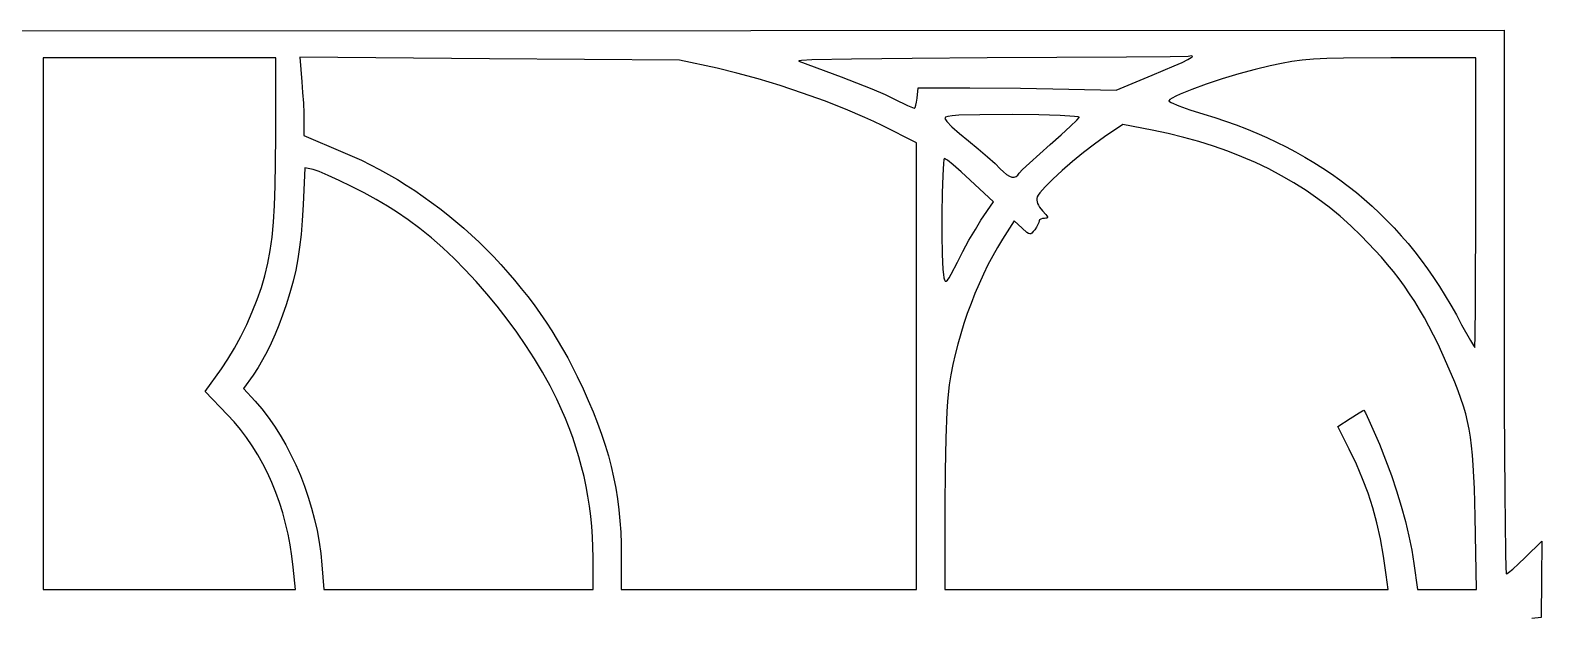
# Model space of a CAD drawing. Extents: x 0 to 2298, y -1775 to 396.
# Drawn here: x 1231 to 2298, y -48 to 367 of the extents above; entities that cross this region are included whole.
import ezdxf

# ---------------------------------------------------------------- set-up
doc = ezdxf.new("R2010")
doc.units = 0

msp = doc.modelspace()

# ---------------------------------------------------------------- linework, layer by layer
at = {"layer": 'Layer 1'}
for p, q in [((1193.981836, 366.331836), (2271.441836, 366.775508)), ((2271.441836, 366.775508), (2271.441836, 175.109508)), ((1321.97646, 347.257114), (1239.89716, 347.257114)), ((1239.89716, 347.257114), (1239.89716, 159.806114)), ((1404.05576, 347.257114), (1321.97646, 347.257114)), ((1404.05576, 292.241814), (1404.05576, 347.257114)), ((1555.1262, 346.592318), (1421.1372, 347.701498)), ((1421.1372, 347.701498), (1422.46822, 330.398298)), ((1689.1152, 345.704974), (1555.1262, 346.592318)), ((1715.7355, 339.937234), (1689.1152, 345.704974)), ((1773.675633, 345.244095), (1773.366461, 345.142154)), ((1773.366461, 345.142154), (1773.414008, 345.038832)), ((1773.414008, 345.038832), (1803.361908, 333.947032)), ((1775.330016, 345.443509), (1773.675633, 345.244095)), ((1782.544088, 345.82219), (1775.330016, 345.443509)), ((1810.68272, 346.480766), (1782.544088, 345.82219)), ((1853.462497, 346.972965), (1810.68272, 346.480766)), ((1906.516008, 347.257192), (1853.462497, 346.972965)), ((2004.844645, 347.728593), (1906.516008, 347.257192)), ((2035.728347, 348.037084), (2004.844645, 347.728593)), ((2022.979708, 335.056172), (2038.598339, 341.659277)), ((2048.269008, 348.366372), (2035.728347, 348.037084)), ((2038.598339, 341.659277), (2044.122578, 344.161432)), ((2044.122578, 344.161432), (2048.102633, 346.120259)), ((2048.102633, 346.120259), (2050.522903, 347.527964)), ((2050.621691, 348.658817), (2048.269008, 348.366372)), ((2050.522903, 347.527964), (2051.143244, 348.022709)), ((2051.194588, 348.589109), (2050.621691, 348.658817)), ((2051.143244, 348.022709), (2051.367789, 348.376749)), ((2051.367789, 348.376749), (2051.194588, 348.589109)), ((2106.1639, 341.711734), (2095.633635, 339.216078)), ((2114.310333, 343.414932), (2106.1639, 341.711734)), ((2121.63007, 344.730783), (2114.310333, 343.414932)), ((2128.897807, 345.708681), (2121.63007, 344.730783)), ((2136.888237, 346.398019), (2128.897807, 345.708681)), ((2146.376057, 346.848191), (2136.888237, 346.398019)), ((2158.135961, 347.108588), (2146.376057, 346.848191)), ((2191.5708, 347.257634), (2158.135961, 347.108588)), ((2251.4665, 347.257634), (2191.5708, 347.257634)), ((2251.4665, 245.212634), (2251.4665, 347.257634)), ((1729.765793, 336.591914), (1715.7355, 339.937234)), ((1744.789137, 332.474501), (1729.765793, 336.591914)), ((1760.384395, 327.727976), (1744.789137, 332.474501)), ((1803.361908, 333.947032), (1814.214549, 329.739079)), ((1997.468608, 324.629872), (2022.979708, 335.056172)), ((2072.41018, 332.477806), (2061.1312, 328.734321)), ((2084.146694, 336.054914), (2072.41018, 332.477806)), ((2095.633635, 339.216078), (2084.146694, 336.054914)), ((1422.46822, 330.398298), (1423.085201, 322.980661)), ((1423.085201, 322.980661), (1423.577399, 315.313457)), ((1776.130425, 322.495321), (1760.384395, 327.727976)), ((1791.60609, 316.919518), (1776.130425, 322.495321)), ((1814.214549, 329.739079), (1824.963183, 325.406334)), ((1824.963183, 325.406334), (1834.339205, 321.406339)), ((1834.339205, 321.406339), (1841.074008, 318.196632)), ((1857.0465, 318.862134), (1857.712008, 326.182724)), ((1857.712008, 326.182724), (1894.314908, 326.182724)), ((1894.314908, 326.182724), (1930.002783, 325.905429)), ((1930.002783, 325.905429), (1964.193208, 325.29538)), ((1964.193208, 325.29538), (1997.468608, 324.629872)), ((2039.575829, 320.285488), (2037.110502, 319.001266)), ((2042.774256, 321.746486), (2039.575829, 320.285488)), ((2051.016857, 325.074026), (2042.774256, 321.746486)), ((2061.1312, 328.734321), (2051.016857, 325.074026)), ((1423.577399, 315.313457), (1423.90322, 308.311748)), ((1806.39025, 311.143548), (1791.60609, 316.919518)), ((1820.061766, 305.310393), (1806.39025, 311.143548)), ((1841.074008, 318.196632), (1850.113825, 313.815371)), ((1850.113825, 313.815371), (1854.827808, 311.763392)), ((1854.827808, 311.763392), (1855.159696, 311.913738)), ((1855.159696, 311.913738), (1855.486384, 312.342245)), ((1855.486384, 312.342245), (1856.103366, 313.898563)), ((1856.103366, 313.898563), (1856.637159, 316.161983)), ((1856.637159, 316.161983), (1857.046168, 318.862142)), ((1857.046168, 318.862142), (1857.0465, 318.862134)), ((2035.466663, 317.925016), (2034.7327, 317.087934)), ((2034.7327, 317.087934), (2034.785018, 316.844326)), ((2034.785018, 316.844326), (2035.099251, 316.532478)), ((2035.099251, 316.532478), (2036.458866, 315.722257)), ((2037.110502, 319.001266), (2035.466663, 317.925016)), ((2036.458866, 315.722257), (2041.720548, 313.4831)), ((2041.720548, 313.4831), (2049.644255, 310.661623)), ((2049.644255, 310.661623), (2059.3565, 307.548984)), ((1423.90322, 308.311748), (1424.02107, 302.890598)), ((1424.02107, 302.890598), (1424.02107, 292.464298)), ((1826.348677, 302.417052), (1820.061766, 305.310393)), ((1832.1995, 299.563034), (1826.348677, 302.417052)), ((1856.6015, 287.362034), (1832.1995, 299.563034)), ((1876.687545, 305.060094), (1876.5613, 304.664624)), ((1876.5613, 304.664624), (1876.966844, 303.823641)), ((1877.082528, 305.415919), (1876.687545, 305.060094)), ((1876.966844, 303.823641), (1877.975504, 302.512122)), ((1878.776195, 306.016436), (1877.082528, 305.415919)), ((1877.975504, 302.512122), (1881.552608, 298.75824)), ((1881.837274, 306.481771), (1878.776195, 306.016436)), ((1886.460738, 306.827523), (1881.837274, 306.481771)), ((1901.174711, 307.222668), (1886.460738, 306.827523)), ((1924.4779, 307.326654), (1901.174711, 307.222668)), ((1942.931857, 307.045896), (1924.4779, 307.326654)), ((1957.975102, 306.577962), (1942.931857, 307.045896)), ((1968.027046, 305.985244), (1957.975102, 306.577962)), ((1958.716919, 293.132624), (1965.184825, 299.035553)), ((1965.184825, 299.035553), (1969.656194, 303.316297)), ((1970.687346, 305.661588), (1968.027046, 305.985244)), ((1969.656194, 303.316297), (1971.5071, 305.330134)), ((1971.33964, 305.496349), (1970.687346, 305.661588)), ((1971.5071, 305.330134), (1971.33964, 305.496349)), ((2002.126236, 300.228264), (1989.259736, 291.576664)), ((2022.978836, 296.235214), (2002.126236, 300.228264)), ((2059.3565, 307.548984), (2067.126293, 305.170231)), ((2067.126293, 305.170231), (2074.755094, 302.65061)), ((2074.755094, 302.65061), (2082.243595, 299.989634)), ((2082.243595, 299.989634), (2089.592485, 297.186815)), ((1403.976904, 273.260102), (1404.05576, 292.241814)), ((1424.02107, 292.464298), (1451.52877, 280.928798)), ((1881.552608, 298.75824), (1886.793484, 293.9645)), ((1886.793484, 293.9645), (1893.199, 288.692424)), ((1893.199, 288.692424), (1900.068985, 283.146523)), ((1950.8764, 286.252234), (1958.716919, 293.132624)), ((1989.259736, 291.576664), (1982.133693, 286.471398)), ((2034.23312, 293.882269), (2022.978836, 296.235214)), ((2045.204043, 291.23134), (2034.23312, 293.882269)), ((2055.894204, 288.280801), (2045.204043, 291.23134)), ((2066.306203, 285.029028), (2055.894204, 288.280801)), ((2089.592485, 297.186815), (2096.802456, 294.241666)), ((2096.802456, 294.241666), (2103.874198, 291.153699)), ((2103.874198, 291.153699), (2110.808401, 287.922428)), ((1451.52877, 280.928798), (1458.092367, 278.080058)), ((1458.092367, 278.080058), (1464.595805, 275.067744)), ((1856.6015, 129.858034), (1856.6015, 287.362034)), ((1900.068985, 283.146523), (1906.564617, 277.600618)), ((1906.564617, 277.600618), (1911.978791, 272.720215)), ((1936.262991, 273.163878), (1950.8764, 286.252234)), ((1974.511117, 280.557647), (1966.810551, 274.212358)), ((1982.133693, 286.471398), (1974.511117, 280.557647)), ((2076.44264, 281.474396), (2066.306203, 285.029028)), ((2086.306114, 277.615281), (2076.44264, 281.474396)), ((2095.899226, 273.450058), (2086.306114, 277.615281)), ((2110.808401, 287.922428), (2117.605756, 284.547364)), ((2117.605756, 284.547364), (2124.266954, 281.02802)), ((2124.266954, 281.02802), (2130.792686, 277.36391)), ((1403.716074, 257.101601), (1403.976904, 273.260102)), ((1424.68726, 269.837054), (1423.35624, 243.660454)), ((1430.455, 268.506034), (1424.68726, 269.837054)), ((1434.85576, 267.064974), (1430.455, 268.506034)), ((1441.203656, 264.422879), (1434.85576, 267.064974)), ((1464.595805, 275.067744), (1471.03612, 271.894658)), ((1471.03612, 271.894658), (1477.410346, 268.563603)), ((1477.410346, 268.563603), (1483.715519, 265.077382)), ((1875.596477, 272.993554), (1875.026289, 264.286926)), ((1875.948511, 275.415498), (1875.596477, 272.993554)), ((1876.140695, 276.051645), (1875.948511, 275.415498)), ((1876.34344, 276.269534), (1876.140695, 276.051645)), ((1877.079579, 275.957577), (1876.34344, 276.269534)), ((1878.405837, 275.063299), (1877.079579, 275.957577)), ((1882.52715, 271.777348), (1878.405837, 275.063299)), ((1888.104257, 266.910815), (1882.52715, 271.777348)), ((1894.53404, 260.962834), (1888.104257, 266.910815)), ((1911.978791, 272.720215), (1915.6044, 269.170824)), ((1915.6044, 269.170824), (1917.987405, 266.871874)), ((1917.987405, 266.871874), (1920.152043, 265.129248)), ((1929.1365, 266.065134), (1931.379128, 268.533055)), ((1931.379128, 268.533055), (1936.262991, 273.163878)), ((1959.450536, 267.812476), (1952.849615, 261.73495)), ((1966.810551, 274.212358), (1959.450536, 267.812476)), ((2105.224573, 268.977101), (2095.899226, 273.450058)), ((2114.284758, 264.194788), (2105.224573, 268.977101)), ((2130.792686, 277.36391), (2137.183642, 273.554545)), ((2137.183642, 273.554545), (2143.440512, 269.599438)), ((2143.440512, 269.599438), (2149.563987, 265.498102)), ((1403.236874, 243.303576), (1403.716074, 257.101601)), ((1448.950162, 260.85531), (1441.203656, 264.422879)), ((1457.54675, 256.637829), (1448.950162, 260.85531)), ((1466.444895, 252.045999), (1457.54675, 256.637829)), ((1483.715519, 265.077382), (1489.948674, 261.438798)), ((1489.948674, 261.438798), (1496.106844, 257.650654)), ((1496.106844, 257.650654), (1502.187067, 253.715751)), ((1875.026289, 264.286926), (1874.643276, 251.831618)), ((1910.94994, 245.878034), (1894.53404, 260.962834)), ((1920.152043, 265.129248), (1922.108711, 263.937746)), ((1922.108711, 263.937746), (1923.867805, 263.292169)), ((1923.867805, 263.292169), (1925.439724, 263.187318)), ((1925.439724, 263.187318), (1926.834864, 263.617993)), ((1926.834864, 263.617993), (1928.063624, 264.578995)), ((1928.063624, 264.578995), (1929.1364, 266.065124)), ((1929.1364, 266.065124), (1929.1365, 266.065134)), ((1947.42633, 256.356725), (1943.599223, 252.054747)), ((1952.849615, 261.73495), (1947.42633, 256.356725)), ((2123.082378, 259.101492), (2114.284758, 264.194788)), ((2131.620034, 253.69559), (2123.082378, 259.101492)), ((2149.563987, 265.498102), (2155.554758, 261.25005)), ((2155.554758, 261.25005), (2161.413516, 256.854794)), ((2161.413516, 256.854794), (2167.14095, 252.311846)), ((1475.096069, 247.355381), (1466.444895, 252.045999)), ((1482.951746, 242.841539), (1475.096069, 247.355381)), ((1502.187067, 253.715751), (1508.186376, 249.636893)), ((1508.186376, 249.636893), (1514.101806, 245.416883)), ((1874.643276, 251.831618), (1874.457835, 237.309596)), ((1902.0765, 232.789734), (1910.94994, 245.878034)), ((1941.557634, 248.104149), (1941.533804, 246.96334)), ((1941.533804, 246.96334), (1941.712746, 245.786136)), ((1941.786836, 249.205964), (1941.557634, 248.104149)), ((1941.712746, 245.786136), (1942.09186, 244.575136)), ((1942.41503, 250.425147), (1941.786836, 249.205964)), ((1943.599223, 252.054747), (1942.41503, 250.425147)), ((2139.900325, 247.975456), (2131.620034, 253.69559)), ((2147.925851, 241.939466), (2139.900325, 247.975456)), ((2167.14095, 252.311846), (2172.737752, 247.62072)), ((2172.737752, 247.62072), (2178.204612, 242.780929)), ((1402.502909, 231.403289), (1403.236874, 243.303576)), ((1423.35624, 243.660454), (1422.71413, 232.622373)), ((1489.4634, 238.780034), (1482.951746, 242.841539)), ((1497.631083, 233.17153), (1489.4634, 238.780034)), ((1514.101806, 245.416883), (1519.930392, 241.058523)), ((1519.930392, 241.058523), (1525.66917, 236.564616)), ((1525.66917, 236.564616), (1531.315175, 231.937965)), ((1874.457835, 237.309596), (1874.480365, 222.40283)), ((1942.09186, 244.575136), (1942.668547, 243.332942)), ((1942.668547, 243.332942), (1943.440207, 242.062152)), ((1943.440207, 242.062152), (1945.558046, 239.445184)), ((1945.558046, 239.445184), (1947.980909, 236.741558)), ((1947.980909, 236.741558), (1948.650317, 235.810888)), ((1948.650317, 235.810888), (1948.968774, 235.119384)), ((1948.968774, 235.119384), (1948.944078, 234.635852)), ((2155.699212, 235.585996), (2147.925851, 241.939466)), ((2163.223007, 228.91342), (2155.699212, 235.585996)), ((2178.204612, 242.780929), (2183.542221, 237.791983)), ((2183.542221, 237.791983), (2188.75127, 232.653397)), ((2251.216552, 173.144446), (2251.466118, 245.213784)), ((2251.466118, 245.213784), (2251.4665, 245.212634)), ((1401.477784, 220.938005), (1402.502909, 231.403289)), ((1422.71413, 232.622373), (1421.92124, 222.780131)), ((1505.807221, 227.021006), (1497.631083, 233.17153)), ((1513.95867, 220.368755), (1505.807221, 227.021006)), ((1531.315175, 231.937965), (1536.86544, 227.181372)), ((1536.86544, 227.181372), (1542.317002, 222.297641)), ((1893.591173, 218.703139), (1898.104148, 226.370348)), ((1898.104148, 226.370348), (1902.076418, 232.789734)), ((1902.076418, 232.789734), (1902.0765, 232.789734)), ((1925.592816, 232.346434), (1917.384886, 219.479934)), ((1931.138716, 227.244204), (1925.592816, 232.346434)), ((1934.428128, 224.232089), (1931.138716, 227.244204)), ((1935.564605, 223.442232), (1934.428128, 224.232089)), ((1938.966668, 224.754183), (1938.095356, 223.781485)), ((1940.012156, 226.135024), (1938.966668, 224.754183)), ((1941.246115, 227.979038), (1940.012156, 226.135024)), ((1942.230511, 229.739861), (1941.246115, 227.979038)), ((1942.882155, 231.251119), (1942.230511, 229.739861)), ((1943.117856, 232.346434), (1942.882155, 231.251119)), ((1943.426347, 232.998078), (1943.117856, 232.346434)), ((1944.254766, 233.566534), (1943.426347, 232.998078)), ((1945.457533, 233.968612), (1944.254766, 233.566534)), ((1946.889066, 234.121124), (1945.457533, 233.968612)), ((1947.896425, 234.167917), (1946.889066, 234.121124)), ((1948.584029, 234.329095), (1947.896425, 234.167917)), ((1948.944078, 234.635852), (1948.584029, 234.329095)), ((2170.499836, 221.920114), (2163.223007, 228.91342)), ((2188.75127, 232.653397), (2193.832448, 227.364683)), ((2193.832448, 227.364683), (2198.786447, 221.925353)), ((1400.125104, 211.444989), (1401.477784, 220.938005)), ((1420.93078, 213.852966), (1419.695954, 205.560116)), ((1421.92124, 222.780131), (1420.93078, 213.852966)), ((1522.052283, 213.255071), (1513.95867, 220.368755)), ((1542.317002, 222.297641), (1547.666895, 217.289573)), ((1547.666895, 217.289573), (1552.912154, 212.159972)), ((1874.480365, 222.40283), (1874.721265, 208.793286)), ((1889.161395, 210.703177), (1893.591173, 218.703139)), ((1913.817209, 213.67954), (1910.358066, 207.610409)), ((1917.384886, 219.479934), (1913.817209, 213.67954)), ((1936.490511, 223.112511), (1935.564605, 223.442232)), ((1937.302032, 223.229928), (1936.490511, 223.112511)), ((1938.095356, 223.781485), (1937.302032, 223.229928)), ((2180.253678, 211.780625), (2170.499836, 221.920114)), ((2198.786447, 221.925353), (2203.613957, 216.334921)), ((2203.613957, 216.334921), (2208.315669, 210.592898)), ((1398.408475, 202.461504), (1400.125104, 211.444989)), ((1419.695954, 205.560116), (1418.16997, 197.620822)), ((1530.054914, 205.720249), (1522.052283, 213.255071)), ((1537.933419, 197.804581), (1530.054914, 205.720249)), ((1552.912154, 212.159972), (1558.049815, 206.91164)), ((1558.049815, 206.91164), (1563.076911, 201.54738)), ((1874.721265, 208.793286), (1875.190933, 198.162931)), ((1881.10945, 194.814171), (1885.438718, 203.285534)), ((1885.438718, 203.285534), (1889.161395, 210.703177)), ((1910.358066, 207.610409), (1907.017204, 201.300162)), ((2184.795247, 206.744353), (2180.253678, 211.780625)), ((2189.134044, 201.698334), (2184.795247, 206.744353)), ((2208.315669, 210.592898), (2212.892273, 204.698798)), ((2212.892273, 204.698798), (2217.34446, 198.652133)), ((1393.95701, 185.426498), (1396.2915, 193.524814)), ((1396.2915, 193.524814), (1398.408475, 202.461504)), ((1418.16997, 197.620822), (1416.306035, 189.754321)), ((1545.65465, 189.548361), (1537.933419, 197.804581)), ((1563.076911, 201.54738), (1567.990479, 196.069995)), ((1567.990479, 196.069995), (1572.787553, 190.482288)), ((1875.190933, 198.162931), (1875.514805, 194.490565)), ((1875.514805, 194.490565), (1875.899768, 192.193734)), ((1875.899768, 192.193734), (1876.336941, 190.7414)), ((1878.423154, 190.585421), (1879.593426, 192.211064)), ((1879.593426, 192.211064), (1881.10945, 194.814171)), ((1903.804373, 194.77642), (1900.729323, 188.066804)), ((1907.017204, 201.300162), (1903.804373, 194.77642)), ((2193.285667, 196.618521), (2189.134044, 201.698334)), ((2197.265715, 191.480868), (2193.285667, 196.618521)), ((2217.34446, 198.652133), (2221.672921, 192.452415)), ((2221.672921, 192.452415), (2225.878346, 186.099158)), ((1391.009008, 176.904445), (1393.95701, 185.426498)), ((1414.057356, 181.679852), (1411.37714, 173.116654)), ((1416.306035, 189.754321), (1414.057356, 181.679852)), ((1553.185462, 180.991884), (1545.65465, 189.548361)), ((1572.787553, 190.482288), (1577.465168, 184.78706)), ((1577.465168, 184.78706), (1582.020359, 178.987116)), ((1876.336941, 190.7414), (1876.859903, 189.933778)), ((1876.859903, 189.933778), (1877.173864, 189.79773)), ((1877.173864, 189.79773), (1877.533643, 189.854056)), ((1877.533643, 189.854056), (1878.423154, 190.585421)), ((1900.729323, 188.066804), (1897.8018, 181.198935)), ((2201.089784, 186.261327), (2197.265715, 191.480868)), ((2204.773473, 180.935851), (2201.089784, 186.261327)), ((2225.878346, 186.099158), (2229.961426, 179.591873)), ((1387.541079, 168.158827), (1391.009008, 176.904445)), ((1411.37714, 173.116654), (1408.920482, 165.832038)), ((1560.492711, 172.175443), (1553.185462, 180.991884)), ((1567.543249, 163.139331), (1560.492711, 172.175443)), ((1582.020359, 178.987116), (1586.450161, 173.085257)), ((1586.450161, 173.085257), (1590.751609, 167.084287)), ((1895.031555, 174.200434), (1892.428336, 167.098921)), ((1897.8018, 181.198935), (1895.031555, 174.200434)), ((2208.33238, 175.480395), (2204.773473, 180.935851)), ((2211.782103, 169.870912), (2208.33238, 175.480395)), ((2229.961426, 179.591873), (2233.922851, 172.930074)), ((2233.922851, 172.930074), (2237.763312, 166.113274)), ((2250.998183, 151.220751), (2251.216552, 173.144446)), ((2271.441836, 175.109508), (2271.559686, 100.707883)), ((1383.646812, 159.389814), (1387.541079, 168.158827)), ((1408.920482, 165.832038), (1406.365039, 158.92956)), ((1574.303931, 153.923843), (1567.543249, 163.139331)), ((1590.751609, 167.084287), (1594.921738, 160.987008)), ((1594.921738, 160.987008), (1598.957582, 154.796222)), ((1892.428336, 167.098921), (1890.001892, 159.922019)), ((2215.138238, 164.083354), (2211.782103, 169.870912)), ((2218.416384, 158.093675), (2215.138238, 164.083354)), ((2237.763312, 166.113274), (2241.4835, 159.140984)), ((1239.89716, 159.806114), (1239.89716, -27.644886)), ((1374.953611, 142.582283), (1379.419794, 150.797576)), ((1379.419794, 150.797576), (1383.646812, 159.389814)), ((1403.695211, 152.37543), (1400.8954, 146.135854)), ((1406.365039, 158.92956), (1403.695211, 152.37543)), ((1580.741611, 144.569271), (1574.303931, 153.923843)), ((1598.957582, 154.796222), (1602.856178, 148.514734)), ((1887.761972, 152.697347), (1885.718324, 145.452527)), ((1890.001892, 159.922019), (1887.761972, 152.697347)), ((2221.63214, 151.877828), (2218.416384, 158.093675)), ((2224.801101, 145.411767), (2221.63214, 151.877828)), ((2241.4835, 159.140984), (2247.722639, 147.910534)), ((2250.80061, 143.168784), (2250.998183, 151.220751)), ((1370.341851, 134.944105), (1374.953611, 142.582283)), ((1397.950006, 140.177041), (1394.843431, 134.465198)), ((1400.8954, 146.135854), (1397.950006, 140.177041)), ((1586.823144, 135.115911), (1580.741611, 144.569271)), ((1602.856178, 148.514734), (1606.61456, 142.145344)), ((1606.61456, 142.145344), (1610.229762, 135.690856)), ((1885.718324, 145.452527), (1883.880698, 138.215179)), ((2231.061036, 131.632814), (2224.801101, 145.411767)), ((2247.722639, 147.910534), (2249.812748, 144.447809)), ((2249.812748, 144.447809), (2250.80061, 143.168784)), ((1354.1426, 112.111014), (1365.6781, 128.083214)), ((1365.6781, 128.083214), (1370.341851, 134.944105)), ((1391.560075, 128.966533), (1388.08434, 123.647254)), ((1394.843431, 134.465198), (1391.560075, 128.966533)), ((1592.515383, 125.604056), (1586.823144, 135.115911)), ((1610.229762, 135.690856), (1613.698821, 129.154073)), ((1613.698821, 129.154073), (1617.01877, 122.537798)), ((1856.60177, 129.858498), (1856.6015, 129.858034)), ((1856.60177, -27.645502), (1856.60177, 129.858498)), ((1882.258843, 131.012925), (1880.862506, 123.873386)), ((1883.880698, 138.215179), (1882.258843, 131.012925)), ((2236.641151, 118.511214), (2231.061036, 131.632814)), ((1388.08434, 123.647254), (1381.42926, 114.108304)), ((1597.785184, 116.073999), (1592.515383, 125.604056)), ((1617.01877, 122.537798), (1621.059851, 114.013466)), ((1880.862506, 123.873386), (1879.701438, 116.824182)), ((2238.967662, 112.615752), (2236.641151, 118.511214)), ((1370.1148, 95.695114), (1354.1426, 112.111014)), ((1381.42926, 114.108304), (1389.63719, 105.234864)), ((1602.5994, 106.566034), (1597.785184, 116.073999)), ((1621.059851, 114.013466), (1624.786051, 105.722453)), ((1878.785386, 109.892934), (1878.37161, 104.881257)), ((1879.701438, 116.824182), (1878.785386, 109.892934)), ((2241.012437, 107.01957), (2238.967662, 112.615752)), ((2242.795948, 101.614458), (2241.012437, 107.01957)), ((1389.63719, 105.234864), (1394.332893, 99.72796)), ((1394.332893, 99.72796), (1398.845972, 93.872703)), ((1605.700818, 99.824325), (1602.5994, 106.566034)), ((1608.59979, 93.072877), (1605.700818, 99.824325)), ((1624.786051, 105.722453), (1628.204844, 97.632913)), ((1628.204844, 97.632913), (1631.323704, 89.712998)), ((1877.970832, 97.875656), (1877.260263, 79.140909)), ((1878.37161, 104.881257), (1877.970832, 97.875656)), ((2162.7354, 93.033574), (2169.196374, 97.082081)), ((2169.196374, 97.082081), (2171.376605, 98.336844)), ((2171.376605, 98.336844), (2172.49618, 98.801314)), ((2172.49618, 98.801314), (2173.601894, 96.929576)), ((2173.601894, 96.929576), (2176.01783, 91.813489)), ((2244.338669, 96.292205), (2242.795948, 101.614458)), ((2245.661071, 90.944602), (2244.338669, 96.292205)), ((2271.559686, 100.707883), (2271.885508, 39.762008)), ((1374.79328, 90.565502), (1370.1148, 95.695114)), ((1379.25859, 85.167144), (1374.79328, 90.565502)), ((1398.845972, 93.872703), (1403.16538, 87.695091)), ((1403.16538, 87.695091), (1407.280068, 81.221117)), ((1611.296641, 86.30714), (1608.59979, 93.072877)), ((1613.791695, 79.522564), (1611.296641, 86.30714)), ((1631.323704, 89.712998), (1634.150106, 81.930863)), ((2154.0838, 87.265834), (2162.7354, 93.033574)), ((2162.0699, 71.293634), (2154.0838, 87.265834)), ((2176.01783, 91.813489), (2183.36618, 74.843014)), ((2246.783626, 85.463439), (2245.661071, 90.944602)), ((2247.726806, 79.740507), (2246.783626, 85.463439)), ((1383.505532, 79.512064), (1379.25859, 85.167144)), ((1387.528906, 73.612286), (1383.505532, 79.512064)), ((1407.280068, 81.221117), (1411.178987, 74.476779)), ((1616.085279, 72.714599), (1613.791695, 79.522564)), ((1634.150106, 81.930863), (1636.691522, 74.254661)), ((1877.260263, 79.140909), (1876.757666, 56.20515)), ((2183.36618, 74.843014), (2187.781241, 63.887699)), ((2248.511084, 73.667595), (2247.726806, 79.740507)), ((1391.323512, 67.479833), (1387.528906, 73.612286)), ((1394.884152, 61.126729), (1391.323512, 67.479833)), ((1411.178987, 74.476779), (1414.851087, 67.488073)), ((1414.851087, 67.488073), (1418.285321, 60.280994)), ((1618.177715, 65.878695), (1616.085279, 72.714599)), ((1620.06933, 59.010303), (1618.177715, 65.878695)), ((1636.691522, 74.254661), (1638.955427, 66.652547)), ((1638.955427, 66.652547), (1640.949295, 59.092673)), ((2167.13442, 60.720889), (2162.0699, 71.293634)), ((2249.156931, 67.136495), (2248.511084, 73.667595)), ((2249.68482, 60.038995), (2249.156931, 67.136495)), ((1398.205625, 54.564998), (1394.884152, 61.126729)), ((1401.282732, 47.806664), (1398.205625, 54.564998)), ((1418.285321, 60.280994), (1421.47064, 52.881539)), ((1621.760449, 52.104871), (1620.06933, 59.010303)), ((1640.949295, 59.092673), (1642.6806, 51.543194)), ((1876.757666, 56.20515), (1876.567026, 31.584834)), ((2171.556831, 50.475701), (2167.13442, 60.720889)), ((2187.781241, 63.887699), (2191.858346, 52.877789)), ((2250.468612, 43.711961), (2249.68482, 60.038995)), ((1404.110275, 40.86375), (1401.282732, 47.806664)), ((1421.47064, 52.881539), (1424.395995, 45.315703)), ((1424.395995, 45.315703), (1427.050336, 37.609483)), ((1623.251395, 45.157852), (1621.760449, 52.104871)), ((1624.542495, 38.164693), (1623.251395, 45.157852)), ((1642.6806, 51.543194), (1644.156815, 43.972263)), ((1644.156815, 43.972263), (1645.385415, 36.348034)), ((2175.402125, 40.324101), (2171.556831, 50.475701)), ((2191.858346, 52.877789), (2195.571498, 41.904273)), ((2251.026236, 23.820814), (2250.468612, 43.711961)), ((1406.683053, 33.74828), (1404.110275, 40.86375)), ((1408.995867, 26.472278), (1406.683053, 33.74828)), ((1427.050336, 37.609483), (1429.422617, 29.788874)), ((1625.634072, 31.120846), (1624.542495, 38.164693)), ((1645.385415, 36.348034), (1646.373873, 28.63866)), ((2178.735291, 30.032121), (2175.402125, 40.324101)), ((2195.571498, 41.904273), (2198.894705, 31.058139)), ((2271.885508, 39.762008), (2272.377706, -1.426617)), ((1411.043518, 19.047767), (1408.995867, 26.472278)), ((1429.422617, 29.788874), (1431.501787, 21.879873)), ((1431.501787, 21.879873), (1433.276798, 13.908476)), ((1626.526453, 24.021761), (1625.634072, 31.120846)), ((1627.219961, 16.862887), (1626.526453, 24.021761)), ((1646.373873, 28.63866), (1647.129664, 20.812297)), ((1876.567026, 31.584834), (1876.567026, -27.645366)), ((2181.621321, 19.365793), (2178.735291, 30.032121)), ((2198.894705, 31.058139), (2201.801971, 20.430377)), ((2251.91358, -27.645186), (2251.026236, 23.820814)), ((1412.820806, 11.486772), (1411.043518, 19.047767)), ((1414.322532, 3.801315), (1412.820806, 11.486772)), ((1433.276798, 13.908476), (1434.736601, 5.900678)), ((1627.714921, 9.639674), (1627.219961, 16.862887)), ((1647.129664, 20.812297), (1647.660261, 12.837096)), ((1647.660261, 12.837096), (1647.973138, 4.681212)), ((2184.125206, 8.091148), (2181.621321, 19.365793)), ((2201.801971, 20.430377), (2204.267302, 10.111976)), ((1415.543496, -3.996579), (1414.322532, 3.801315)), ((1434.736601, 5.900678), (1435.870148, -2.117525)), ((1628.011659, 2.347573), (1627.714921, 9.639674)), ((1628.1105, -5.017966), (1628.011659, 2.347573)), ((1647.973138, 4.681212), (1648.07577, -3.687202)), ((2186.311935, -4.025782), (2184.125206, 8.091148)), ((2204.267302, 10.111976), (2206.264703, 0.193926)), ((2206.264703, 0.193926), (2207.76818, -9.232786)), ((2286.304886, -5.020992), (2298.062186, 6.514508)), ((2298.062186, 6.514508), (2297.84035, -20.327692)), ((1416.4785, -11.894886), (1415.543496, -3.996579)), ((1435.870148, -2.117525), (1436.66639, -10.120136)), ((1436.66639, -10.120136), (1437.99741, -27.645136)), ((1628.11081, -5.017836), (1628.1105, -5.017966)), ((1628.11081, -27.645136), (1628.11081, -5.017836)), ((1648.07577, -3.687202), (1648.07577, -27.645502)), ((2188.2465, -17.218966), (2186.311935, -4.025782)), ((2207.76818, -9.232786), (2210.20838, -27.645186)), ((2272.377706, -1.426617), (2272.673198, -12.642742)), ((2277.57006, -13.201218), (2281.63591, -9.53745)), ((2281.63591, -9.53745), (2286.304886, -5.020992)), ((1416.47861, -11.894486), (1416.4785, -11.894886)), ((1418.03146, -27.644886), (1416.47861, -11.894486)), ((2188.246006, -17.219066), (2188.2465, -17.218966)), ((2189.577026, -27.645366), (2188.246006, -17.219066)), ((2272.673198, -12.642742), (2272.831017, -15.561644)), ((2272.831017, -15.561644), (2272.994686, -16.556492)), ((2272.994686, -16.556492), (2273.557508, -16.324691)), ((2273.557508, -16.324691), (2274.544073, -15.658749)), ((2274.544073, -15.658749), (2277.57006, -13.201218)), ((2297.84035, -20.327692), (2297.618514, -47.391692)), ((1239.89716, -27.644886), (1328.85336, -27.644886)), ((1328.85336, -27.644886), (1418.03146, -27.644886)), ((1437.99741, -27.645136), (1532.94321, -27.645136)), ((1532.94321, -27.645136), (1628.11081, -27.645136)), ((1648.07577, -27.645502), (1752.33877, -27.645502)), ((1752.33877, -27.645502), (1856.60177, -27.645502)), ((1876.567026, -27.645366), (2033.183026, -27.645366)), ((2033.183026, -27.645366), (2189.577026, -27.645366)), ((2210.20838, -27.645186), (2231.06098, -27.645186)), ((2231.06098, -27.645186), (2251.91358, -27.645186)), ((2297.618514, -47.391692), (2290.963434, -48.0572))]:
    msp.add_line(p, q, dxfattribs=at)

doc.saveas('drawing.dxf')
